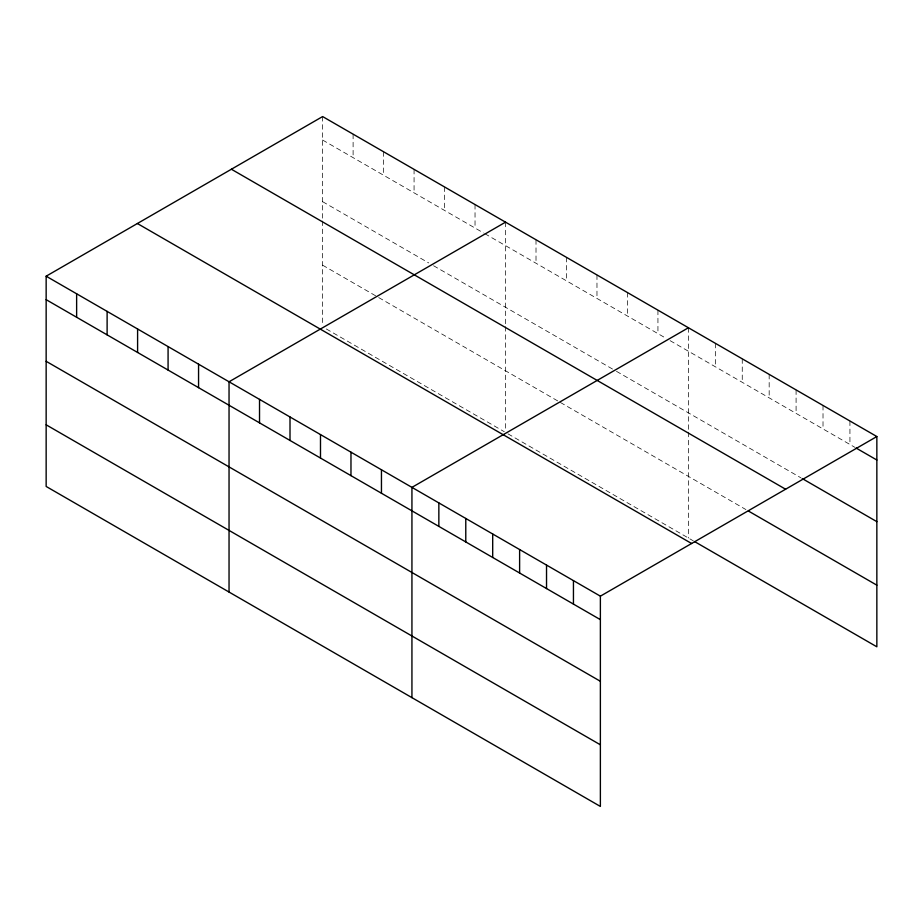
<?xml version="1.0" encoding="UTF-8"?>
<svg xmlns="http://www.w3.org/2000/svg" width="923" height="923" viewBox="0 0 923 923"><rect width="100%" height="100%" fill="white"/><g stroke="black" fill="none" stroke-linecap="round" stroke-linejoin="round"><path stroke-width="0.69" stroke-dasharray="4.62 3.46" d="M322.623 140.042L483.571 232.965M484.794 233.669L665.252 337.853M670.121 340.668L854.825 447.297M322.623 201.676L428.71 262.928M433.579 265.743L615.26 370.631M616.472 371.334L800.991 477.86M322.623 265.189L377.495 296.871M378.718 297.575L559.165 401.759M560.388 402.463L745.922 509.577M326.281 328.946L504.304 431.722M507.962 433.833L693.311 540.843M849.933 421.003L849.933 444.471M823.016 405.462L823.016 428.93M796.088 389.921L796.088 413.389M769.171 374.38L769.171 397.848M742.254 358.839L742.254 382.307M715.337 343.298L715.337 366.766M688.42 327.757L688.42 430.81M688.42 432.195L688.42 538.017M657.937 310.151L657.937 333.63M627.455 292.556L627.455 316.024M596.973 274.962L596.973 298.429M566.491 257.355L566.491 280.834M536.009 239.761L536.009 263.228M505.527 222.166L505.527 325.219M505.527 326.604L505.527 431.018M475.033 204.56L475.033 228.039M444.551 186.965L444.551 210.432M414.069 169.359L414.069 192.838M383.587 151.764L383.587 175.232M353.105 134.17L353.105 157.637M322.623 116.563L322.623 219.628M322.623 221.012L322.623 325.427"/><path stroke-width="1.38" d="M46.15 276.196L600.377 596.166L600.377 806.437L46.15 486.456L46.15 276.196L322.623 116.563L876.85 436.544L876.85 646.804L694.534 541.547M505.527 222.166L229.042 381.787L229.042 592.047M688.42 327.757L411.935 487.379L411.935 697.638M600.377 596.166L876.85 436.544M856.048 448.013L876.85 460.012M802.214 478.564L876.85 521.657M231.396 169.244L785.611 489.225M748.368 510.996L876.85 585.17M137.389 223.516L691.604 543.497M46.15 299.663L600.377 619.645M46.15 361.308L600.377 681.278M46.15 424.811L600.377 744.792M573.448 580.625L573.448 604.104M546.531 565.084L546.531 588.551M519.614 549.543L519.614 573.01M492.697 534.002L492.697 557.469M465.78 518.461L465.78 541.928M438.852 502.92L438.852 526.387M381.453 469.772L381.453 493.251M350.971 452.178L350.971 475.645M320.489 434.583L320.489 458.05M290.007 416.977L290.007 440.456M259.525 399.382L259.525 422.849M198.56 364.181L198.56 387.66M168.078 346.587L168.078 370.054M137.596 328.992L137.596 352.459M107.114 311.386L107.114 334.864M76.632 293.791L76.632 317.258"/></g></svg>
